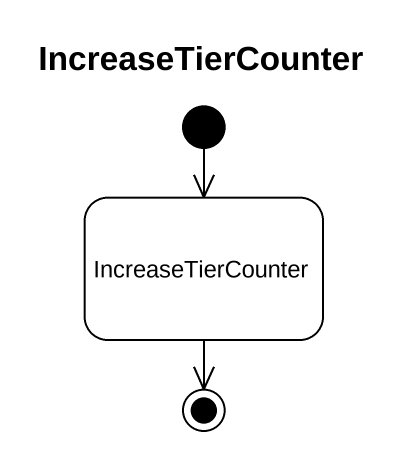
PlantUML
@startuml
title IncreaseTierCounter
hide empty description
state IncreaseTierCounter
[*] --> IncreaseTierCounter
IncreaseTierCounter --> [*]
@enduml
